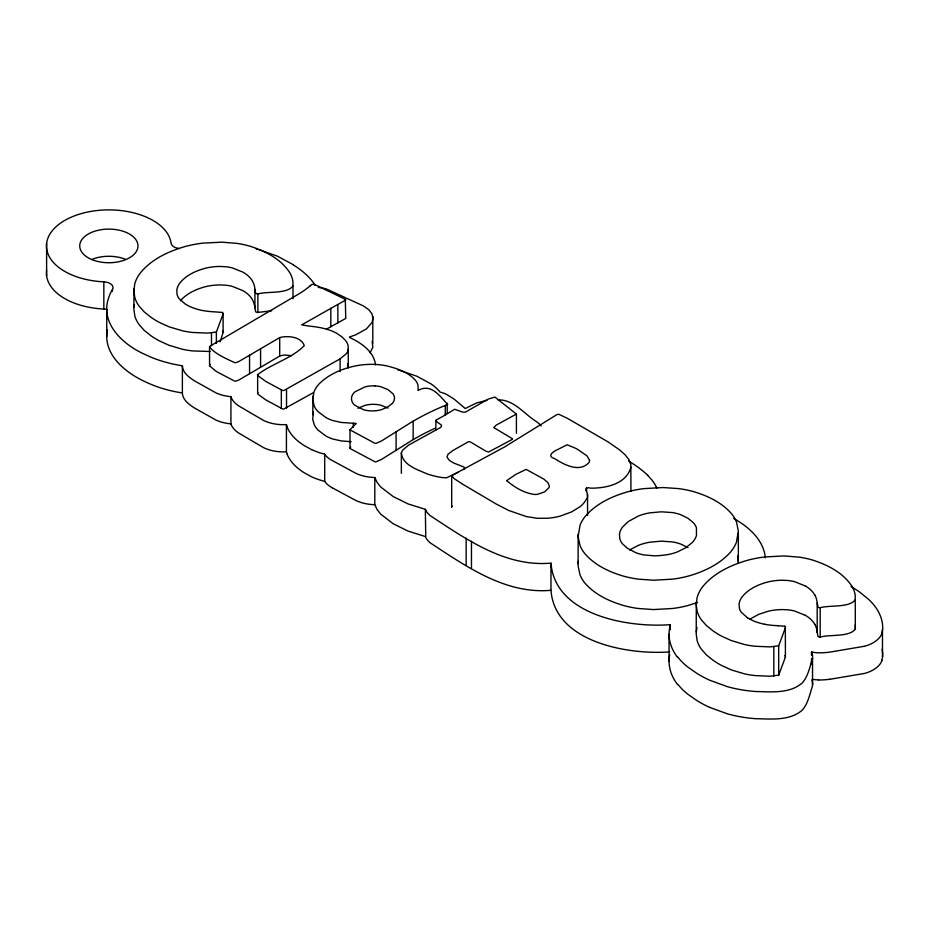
<?xml version="1.0" encoding="UTF-8"?>
<svg xmlns="http://www.w3.org/2000/svg" width="929" height="929" viewBox="0 0 929 929"><rect width="100%" height="100%" fill="white"/><g stroke="black" fill="none" stroke-linecap="round" stroke-linejoin="round"><path stroke-width="1.39" d="M257.647 393.304L257.647 374.84M692.906 491.453A70.546 40.725 0 0 0 678.495 488.596L663.016 487.539L643.507 488.654A76.48 44.162 0 0 0 629.026 491.429C612.536 495.97 595.884 503.553 584.771 516.977A75.992 43.872 0 0 0 580.01 525.326L578.117 536.556L579.986 545.474A70.685 40.806 0 0 0 584.956 553.777C594.943 565.308 609.366 572.032 623.777 576.224A70.732 40.83 0 0 0 638.118 579.127L653.493 580.23L672.898 579.127A76.213 44 0 0 0 687.355 576.34C703.079 572.043 718.732 564.89 729.962 552.755A77.293 44.627 0 0 0 736.407 542.362L738.358 531.04L736.511 522.086A70.79 40.876 0 0 0 731.576 513.783C721.659 502.275 707.271 495.575 692.906 491.453M578.128 534.233L578.117 565.9L579.986 574.819A70.685 40.806 0 0 0 584.956 583.122C594.943 594.641 609.366 601.377 623.777 605.569A70.732 40.83 0 0 0 638.118 608.472L653.493 609.575L672.898 608.46A76.213 44 0 0 0 687.355 605.685L697.563 602.491M293.03 298.685L292.914 281.661A63.486 36.661 0 0 0 290.208 273.428C281.592 259.319 265.775 251.306 250.516 246.359A65.007 37.532 0 0 0 236.721 243.352L221.787 242.167L202.615 243.154A78.919 45.556 0 0 0 184.952 246.568C167.928 251.55 150.591 259.621 139.536 273.997A75.179 43.408 0 0 0 134.67 284.402L133.904 291.021L134.844 297.594A67.26 38.832 0 0 0 138.92 305.896L144.076 311.772L151.032 317.346A93.829 54.172 0 0 0 159.649 322.549L168.95 326.776L182.189 330.736A62.522 36.092 0 0 0 192.733 332.466L207.62 333.105L216.376 332.036L223.076 314.048M814.93 595.059A58.701 33.885 0 0 1 817.16 603.165L817.241 632.51L817.973 636.481A3.077 1.777 0 0 0 820.191 637.085C830.003 634.217 849.292 637.387 855.342 629.014L855.226 595.431A63.486 36.661 0 0 0 852.52 587.209C843.904 573.1 828.099 565.087 812.84 560.129A65.007 37.532 0 0 0 799.033 557.121L784.099 555.948L764.927 556.935A78.919 45.556 0 0 0 747.264 560.35C730.24 565.331 712.903 573.402 701.848 587.778A75.179 43.408 0 0 0 696.982 598.183L696.216 604.791L697.156 611.375A67.26 38.832 0 0 0 701.232 619.666L706.388 625.542L713.344 631.128A93.829 54.172 0 0 0 721.961 636.33L731.262 640.545L744.501 644.517A62.522 36.092 0 0 0 755.045 646.247L769.932 646.886L778.688 645.806L785.388 627.83M855.342 629.014L855.226 624.776M133.985 288.756L133.904 309.485L134.844 316.057A67.26 38.832 0 0 0 138.92 324.36L144.076 330.236L151.032 335.822A93.829 54.172 0 0 0 159.649 341.013L168.95 345.24L182.189 349.211A62.522 36.092 0 0 0 192.733 350.941L210.198 351.487M447.662 404.312A5.017 2.903 0 0 1 446.489 404.916L445.258 405.439A241.726 139.559 0 0 0 413.184 421.162L413.126 439.603L381.517 459.425L376.071 461.818A3.286 1.893 0 0 1 374.944 461.771L350.047 448.51L350.012 429.697L356.272 423.473A11.612 6.7 0 0 0 353.275 423.264L341.257 422.451L332.861 420.57A31.029 17.918 0 0 1 325.94 417.551L318.171 411.721A41.91 24.2 0 0 1 314.362 406.519L312.62 399.319L314.002 391.887A54.486 31.458 0 0 1 319.193 383.816C329.679 373.458 344.136 367.838 358.478 365.364A50.131 28.95 0 0 1 366.038 364.528A47.716 27.545 0 0 1 373.888 364.389L376.477 364.516A44.917 25.931 0 0 1 386.557 365.84C397.322 368.488 409.097 372.308 416.227 381.296A31.087 17.941 0 0 1 418.038 385.419L418.155 389.797A1.44 0.824 0 0 0 418.247 390.343M350.012 448.347L350.686 447.058M550.978 563.137C554.985 615.439 628.527 627.934 670.274 624.66L670.274 629.757M550.978 563.125L550.978 590.31C554.88 642.357 627.969 654.98 669.519 651.903M696.297 602.538L696.216 634.135L697.156 640.708A67.26 38.832 0 0 0 701.232 649.011L706.388 654.887L713.344 660.473A93.829 54.172 0 0 0 721.961 665.663L731.262 669.89L744.501 673.862A62.522 36.092 0 0 0 755.045 675.58L769.932 676.231L778.688 675.151L785.388 657.175M630.954 467.241C626.192 484.16 606.126 488.236 590.739 488.178C581.345 485.658 590.879 495.61 586.153 499.512A43.129 24.897 0 0 1 584.469 502.183A42.304 24.421 0 0 1 579.882 506.839L571.649 511.891L560.013 516.187A43.779 25.28 0 0 1 547.251 518.254L537.45 518.301L526.429 516.594L508.813 510.509L496.365 504.099L462.874 484.334L453.979 478.516L451.761 475.578L504.888 446.779L556.912 414.601L558.666 414.241L567.108 418.155L608.1 441.914L619.782 450.042L625.263 454.989L628.887 459.565L630.826 464.488L630.954 491.383M291.543 355.679L284.39 355.017L280.093 355.842L238.521 380.193L235.687 381.122A3.124 1.812 0 0 1 234.654 381.111L218.385 372.587A132.336 76.399 0 0 1 215.598 370.915L209.559 365.829L209.548 346.958A3.112 1.8 0 0 1 209.931 346.238L300.079 293.181A115.475 66.667 0 0 0 310.286 285.749M209.536 365.631L209.548 365.434A3.112 1.8 0 0 1 209.931 364.702L210.314 364.377M578.128 563.566L578.326 561.29M293.03 285.9C286.98 294.261 267.691 291.114 257.879 293.947A3.077 1.777 0 0 1 255.707 293.413L254.929 289.383A58.701 33.885 0 0 0 252.618 281.278A39.726 22.935 0 0 0 242.968 272.151L232.215 267.866A29.577 17.082 0 0 0 225.41 266.704L219.987 266.46A35.604 20.554 0 0 0 216.213 266.588A38.995 22.517 0 0 0 205.948 268.098C196.1 270.618 186.055 275.112 179.645 283.287A39.332 22.714 0 0 0 176.777 290.359L177.091 294.609A29.414 16.989 0 0 0 179.053 298.557L185.115 303.934A41.201 23.782 0 0 0 202.197 310.449A56.483 32.608 0 0 0 215.679 311.912L222.414 312.458M855.342 599.681C849.292 608.03 830.003 604.895 820.191 607.729A3.077 1.777 0 0 1 818.019 607.183L817.241 603.165M133.985 307.232L134.24 305.037M696.297 631.883L696.982 627.516M313.514 411.779L312.701 419.293L314.362 424.983A41.91 24.2 0 0 0 318.171 430.197L325.94 436.026A31.029 17.918 0 0 0 332.861 439.034L341.257 440.927L351.127 441.681M209.536 347.156C215.83 354.402 226.014 358.513 234.654 362.635A3.124 1.812 0 0 0 235.687 362.658L238.521 361.718L279.71 337.575C287.804 335.381 301.379 336.704 304.271 345.681C291.706 358.513 272.023 363.587 257.705 374.631A3.565 2.055 0 0 0 257.67 375.479L265.822 381.459L282.59 390.482A2.926 1.695 0 0 0 283.868 390.517L340.107 358.861L346.412 353.624A24.259 14.005 0 0 0 348.073 350.326L348.154 345.89A32.852 18.963 0 0 0 345.867 340.92L342.151 337.018L336.774 333.325A38.542 22.25 0 0 0 327.414 329.435M107.381 329.679C102.492 354.03 125.264 372.715 145.11 381.68A94.99 54.846 0 0 0 182.328 392.944C182.63 399.354 188.099 403.813 193.069 407.076A97.429 56.251 0 0 0 194.765 408.179L215.946 420.047A34.675 20.02 0 0 0 218.408 421.081A30.843 17.802 0 0 0 230.926 423.833A30.402 17.558 0 0 0 231.646 425.656A31.992 18.475 0 0 0 236.14 431.102A56.855 32.829 0 0 0 238.405 432.879L263.43 447.557A50.12 28.938 0 0 0 264.66 448.138L265.044 448.301A30.622 17.686 0 0 0 285.029 451.877L286.422 451.784L287.27 454.269M223.076 332.524L220.161 341.791M447.488 404.231C439.684 395.893 431.079 383.189 418.317 390.331M435.806 430.011L435.933 420.152L443.923 415.762A32.979 19.044 0 0 0 445.072 415.112L454.606 409.248L462.805 412.151L465.394 412.151L488.248 399.075L494.89 397.078L516.385 414.067L496.132 425.157L493.752 427.549L512.529 438.802A1.324 0.766 0 0 1 512.332 439.382L488.631 452.005L486.064 451.262L470.12 441.786L468.39 441.774L453.085 450.391L447.964 454.281L446.954 457.103L449.392 460.436L453.805 463.072L463.966 467.043L464.953 468.704M881.795 633.102L882.341 630.837A46.09 26.604 0 0 0 882.48 629.699L882.48 656.873A46.09 26.604 0 0 1 882.341 658.022L881.795 660.287M401.351 473.314L401.351 452.934L402.547 450.228L408.632 445.096L440.892 427.294L441.53 425.215L438.604 422.962A20.949 12.089 0 0 1 437.698 422.532L435.806 420.5M451.761 506.839L452.272 506.224M257.96 392.677L257.705 393.095A3.565 2.055 0 0 0 257.67 393.954L265.822 399.934L282.59 408.946A2.926 1.695 0 0 0 283.868 408.992L313.317 392.712M370.137 352.683L372.843 347.179L372.134 341.477M180.377 300.799C186.915 293.285 196.437 288.965 205.948 286.573A38.995 22.517 0 0 1 214.448 285.191A35.604 20.554 0 0 1 219.987 284.924L225.41 285.18A29.577 17.082 0 0 1 232.215 286.341L242.933 290.649A39.726 22.935 0 0 1 252.502 299.765A58.701 33.885 0 0 1 254.848 307.859L255.707 311.877A3.077 1.777 0 0 0 257.879 312.434L271.744 310.75M310.216 285.714L310.309 285.633A10.242 5.911 0 0 1 311.691 284.553M629.548 550.014L638.177 545.439A40.133 23.167 0 0 1 649.835 542.188L661.309 541.154L672.596 541.932A31.505 18.185 0 0 1 680.818 544.092L687.994 547.645M749.958 619.074L758.714 614.359L768.26 611.224A38.995 22.517 0 0 1 776.772 609.842A35.604 20.554 0 0 1 782.299 609.575L787.722 609.83A29.577 17.082 0 0 1 794.527 610.992L805.246 615.288M413.126 421.127L381.517 440.961L376.071 443.354A3.286 1.893 0 0 1 374.944 443.307L350.012 429.883M327.438 329.412L322.224 328.053A75.551 43.617 0 0 0 308.579 326.033L301.681 324.883L345.82 299.951A1.37 0.79 0 0 0 345.739 299.544L322.061 288.095A68.711 39.668 0 0 0 317.695 285.888L313.236 284.344A1.963 1.138 0 0 0 312.063 284.471L311.749 284.588M463.676 469.54L464.314 469.191M357.92 408.261L365.004 405.358A19.904 11.496 0 0 1 370.868 404.405A20.752 11.984 0 0 1 373.981 404.336L375.002 404.37A18.743 10.823 0 0 1 380.878 405.218L387.962 408.086M326.451 329.121L330.817 326.718A46.276 26.72 0 0 1 331.607 326.276L345.82 318.415A1.37 0.79 0 0 0 345.739 318.02L345.298 299.173M457.962 472.338L446.489 477.831L441.542 477.506A61.535 35.534 0 0 1 426.887 473.802C417.214 469.517 402.454 465.069 401.351 452.934M864.028 646.317L830.003 652.1A46.694 26.964 0 0 1 818.495 652.82A31.191 18.011 0 0 1 811.481 651.995L811.481 655.398M864.028 673.502L830.003 679.273M486.993 400.225L476.565 402.965L465.243 408.528L454.316 399.284L446.861 394.535A28.834 16.652 0 0 0 440.091 392.096A64.229 37.079 0 0 0 431.079 383.967L416.889 376.233L400.19 370.566M550.978 590.31C505.55 594.397 466.358 566.539 430.278 542.884A41.886 24.189 0 0 1 429.79 542.443A32.039 18.499 0 0 1 425.772 537.473L425.331 509.301L408.017 503.901L393.234 496.597L380.716 486.982L377.128 482.43L374.805 477.506L372.03 477.378A31.992 18.475 0 0 1 355.482 473.105L330.573 459.611A29.322 16.931 0 0 1 325.603 455.407L324.732 454.223L324.697 481.361L325.614 482.592A29.322 16.931 0 0 0 330.573 486.784L332.315 487.818M550.049 563.195C504.958 566.853 466.114 539.157 430.278 515.7A41.886 24.189 0 0 1 429.79 515.27A32.039 18.499 0 0 1 425.772 510.3M287.27 427.096L286.422 424.611L285.029 424.669A30.622 17.686 0 0 1 265.055 421.116L264.66 420.953A50.12 28.938 0 0 1 263.43 420.384L238.405 405.706A56.855 32.829 0 0 1 236.129 403.929A31.992 18.475 0 0 1 231.635 398.471A30.402 17.558 0 0 1 230.926 396.648A30.843 17.802 0 0 1 218.408 393.896A34.675 20.02 0 0 1 215.946 392.874L194.765 381.006A97.429 56.251 0 0 1 193.069 379.891C188.122 376.605 182.514 372.157 182.374 365.666L182.374 392.921M425.354 536.544L408.017 531.074L393.234 523.782L380.716 514.155L377.128 509.603L374.805 504.679L372.03 504.563A31.992 18.475 0 0 1 355.482 500.29L332.477 487.911M375.002 385.895L373.981 385.86A20.752 11.984 0 0 0 371.902 385.883A19.904 11.496 0 0 0 365.004 386.882L355.168 391.701A20.635 11.914 0 0 0 351.94 396.056L351.626 397.264A24.328 14.051 0 0 0 351.499 399.145L352.01 401.549A19.323 11.16 0 0 0 354.832 405.299L363.657 409.77A19.23 11.102 0 0 0 370.497 410.873L371.542 410.908A21.297 12.298 0 0 0 374.677 410.839A20.066 11.578 0 0 0 381.552 409.643L387.73 407.007L392.259 403.476A20.113 11.612 0 0 0 394.326 399.528A21.274 12.286 0 0 0 394.453 397.728L394.395 397.124A18.94 10.927 0 0 0 392.921 393.71L387.962 389.611L380.878 386.754A18.743 10.823 0 0 0 375.002 385.895M777.991 625.74L784.726 626.227M497.956 399.853C514.294 399.551 523.805 413.881 536.405 421.569A33.084 19.103 0 0 1 539.401 424.03L540.341 425.017A29.6 17.082 0 0 1 541.131 425.97M398.042 370.056L398.762 370.218M256.241 249.088L257.6 249.413M258.936 249.762L277.283 256.102L293.483 264.823M709.756 707.422L727.291 713.797A90.264 52.117 0 0 0 755.451 718.674C770.884 718.953 789.743 721.159 802.366 710.035C808.033 703.508 809.693 694.497 812.306 686.485A43.884 25.338 0 0 0 812.55 684.975L812.538 657.79A32.097 18.534 0 0 0 811.54 651.995M346.517 298.197L362.461 305.49A21.158 12.216 0 0 1 363.657 306.082L368.859 309.763L371.902 313.793L372.982 317.915L372.134 322.34L366.456 328.901L355.726 334.823L349.409 337.064L350.152 337.738A63.044 36.394 0 0 1 355.552 340.467C364.749 345.669 374.271 353.601 375.479 364.76M311.587 449.624L303.969 445.432A71.15 41.085 0 0 1 287.142 427.108M345.391 297.628L326.369 288.977A29.774 17.186 0 0 0 318.229 287.398M805.246 585.955L794.527 581.647A29.577 17.082 0 0 0 787.722 580.486L782.299 580.23A35.604 20.554 0 0 0 778.525 580.358A38.995 22.517 0 0 0 768.26 581.879C758.412 584.399 748.368 588.893 741.969 597.057A39.332 22.714 0 0 0 739.089 604.14L739.403 608.39A29.414 16.989 0 0 0 741.365 612.339L747.427 617.715M733.747 518.498C748.611 526.789 763.615 539.795 765.368 557.806M628.689 461.005L631.337 462.7A147.421 85.12 0 0 1 647.722 475.242M647.594 475.288L651.844 479.921A70.453 40.679 0 0 1 656.431 487.365M677.787 657.198L681.619 661.506A104.489 60.327 0 0 0 687.704 666.964L696.75 673.304A115.045 66.424 0 0 0 709.756 680.249L727.291 686.624A90.264 52.117 0 0 0 755.451 691.501C770.884 691.78 789.743 693.975 802.366 682.85C808.033 676.324 809.693 667.324 812.306 659.311A43.884 25.338 0 0 0 812.55 657.79M677.787 684.371L681.619 688.679A104.489 60.327 0 0 0 687.704 694.137L696.75 700.478A115.045 66.424 0 0 0 709.756 707.422M324.697 454.176L324.72 454.2A58.759 33.92 0 0 1 311.575 449.624M425.749 510.23L425.354 509.359M737.823 555.821L738.346 562.719L738.346 533.374M179.227 248.507A9.987 5.76 0 0 1 171.099 243.27A62.417 36.034 0 0 0 107.474 209.896A62.417 36.034 0 0 0 46.473 244.873A62.417 36.034 0 0 0 103.839 281.835A9.987 5.76 0 0 1 112.479 289.476A103.63 59.828 0 0 0 108.066 299.637C100.715 324.744 124.335 345.495 145.11 354.495A94.99 54.846 0 0 0 182.328 365.759L182.374 365.817M785.342 628.109L785.423 656.954M820.191 607.729L820.191 637.062M811.481 658.8L811.481 663.887M778.688 645.806L778.688 675.151M773.811 646.747L773.811 676.091M669.054 634.217L669.054 661.39M587.558 494.123L587.558 515.432M586.385 488.213L586.385 491.046M586.338 488.178L586.338 491.023M516.408 414.299L516.408 433.32M471.456 541.142L471.456 568.327M466.161 538.088L466.161 565.262M451.691 475.915L451.691 507.164M447.197 403.244L447.197 413.196M445.258 405.439L445.258 415.391M396.091 431.776L396.091 450.24M374.805 477.506L374.805 504.679M372.796 316.359L372.796 343.544M353.275 423.229L353.275 427.491M348.27 349.467L348.27 367.942L348.154 364.365A32.852 18.963 0 0 0 347.945 363.506M340.107 358.861L340.107 371.646M337.866 304.538L337.866 323.013M330.817 308.254L330.817 326.718M312.852 396.23L312.852 414.706M286.527 389.611L286.527 408.086M286.422 424.611L286.422 451.784M281.336 390.11L281.336 408.574M279.71 337.575L279.71 356.051M260.584 348.619L260.584 367.094M257.879 293.947L257.879 312.411M254.929 289.383L254.929 307.859M249.553 355.168L249.553 373.644M230.926 396.648L230.926 423.821M223.111 313.839L223.111 332.303M216.376 332.036L216.376 343.405M211.487 332.977L211.487 345.762M112.479 289.476L112.479 291.172M106.742 309.566L106.742 336.739M103.839 281.835L103.839 309.02A9.987 5.76 0 0 1 107.114 309.496M46.613 243.293L46.613 275.681M784.842 626.192A3.507 2.021 0 0 1 785.272 627.807M777.991 625.693A56.483 32.608 0 0 1 764.486 624.265M764.509 624.23A41.201 23.782 0 0 1 747.415 617.715M805.292 585.932A39.726 22.935 0 0 1 814.826 595.071M222.519 312.411A3.507 2.021 0 0 1 222.948 314.037M103.839 309.02A62.417 36.034 0 0 1 46.613 270.478M293.32 264.916A107.218 61.895 0 0 1 315.152 285.064M656.385 487.365A60.768 35.081 0 0 1 656.757 488.282M850.999 586.536A127.61 73.67 0 0 1 860.057 592.377L868.65 599.414A93.388 53.917 0 0 1 882.643 629.699M882.039 633.137A32.016 18.487 0 0 1 864.098 646.398M882.144 649.232A93.388 53.917 0 0 1 882.643 656.884M882.039 660.31A32.016 18.487 0 0 1 864.098 673.583M829.98 679.215A46.694 26.964 0 0 1 818.495 680.005M818.495 679.9A31.191 18.011 0 0 1 812.364 679.32M677.485 657.267A99.809 57.621 0 0 1 670.413 624.671M811.865 679.947A32.097 18.534 0 0 1 812.538 684.975M677.485 684.452A99.809 57.621 0 0 1 669.716 654.724M324.709 481.35A58.759 33.92 0 0 1 311.575 476.798L303.969 472.617A71.15 41.085 0 0 1 287.142 454.293M92.354 259.237A29.124 16.815 0 0 1 125.369 259.237M222.519 330.887A3.507 2.021 0 0 1 222.948 332.501M413.184 439.638A241.726 139.559 0 0 1 435.027 428.292M784.842 655.526A3.507 2.021 0 0 1 785.272 657.151M814.93 624.404A58.701 33.885 0 0 1 817.16 632.51M805.292 615.265A39.726 22.935 0 0 1 814.826 624.416M589.532 460.261L589.532 460.842A10.788 6.224 0 0 1 588.998 462.503C579.638 473 564.182 464.755 554.648 458.624C546.426 456.267 553.127 451.389 557.609 449.601A35.708 20.612 0 0 1 558.712 448.997L565.97 445.374A35.708 20.612 0 0 0 567.062 444.77L575.643 448.301A159.149 91.878 0 0 1 578.697 450.077L587 455.884L589.532 460.261M619.48 534.314L619.771 538.669A32.306 18.65 0 0 0 622.372 543.72L627.447 548.331L635.97 552.767A31.958 18.452 0 0 0 644.192 554.95L653.482 555.774A43.268 24.978 0 0 0 659.439 555.635L666.836 554.776A39.494 22.795 0 0 0 676.846 552.14L685.625 547.866L692.36 542.455A39.401 22.749 0 0 0 696.483 535.406L696.413 527.765A32.109 18.534 0 0 0 693.44 522.783L687.994 518.301L680.818 514.747A31.505 18.185 0 0 0 672.596 512.587L661.309 511.809L649.835 512.854A40.133 23.167 0 0 0 638.177 516.094L628.271 521.564L622.442 527.173A37.915 21.89 0 0 0 619.655 533.258L619.48 534.314M506.735 480.63C514.318 487.214 524.397 493.345 534.79 494.472A10.951 6.329 0 0 0 537.577 494.321L544.603 491.894L549.004 487.679A11.763 6.793 0 0 0 549.318 485.995L547.947 482.697L543.848 479.097L526.139 469.377L515.804 474.371L506.735 480.63M91.774 259.539A29.124 16.815 0 0 0 137.829 247.66A29.124 16.815 0 0 0 96.988 230.566A29.124 16.815 0 0 0 91.774 259.539"/></g></svg>
